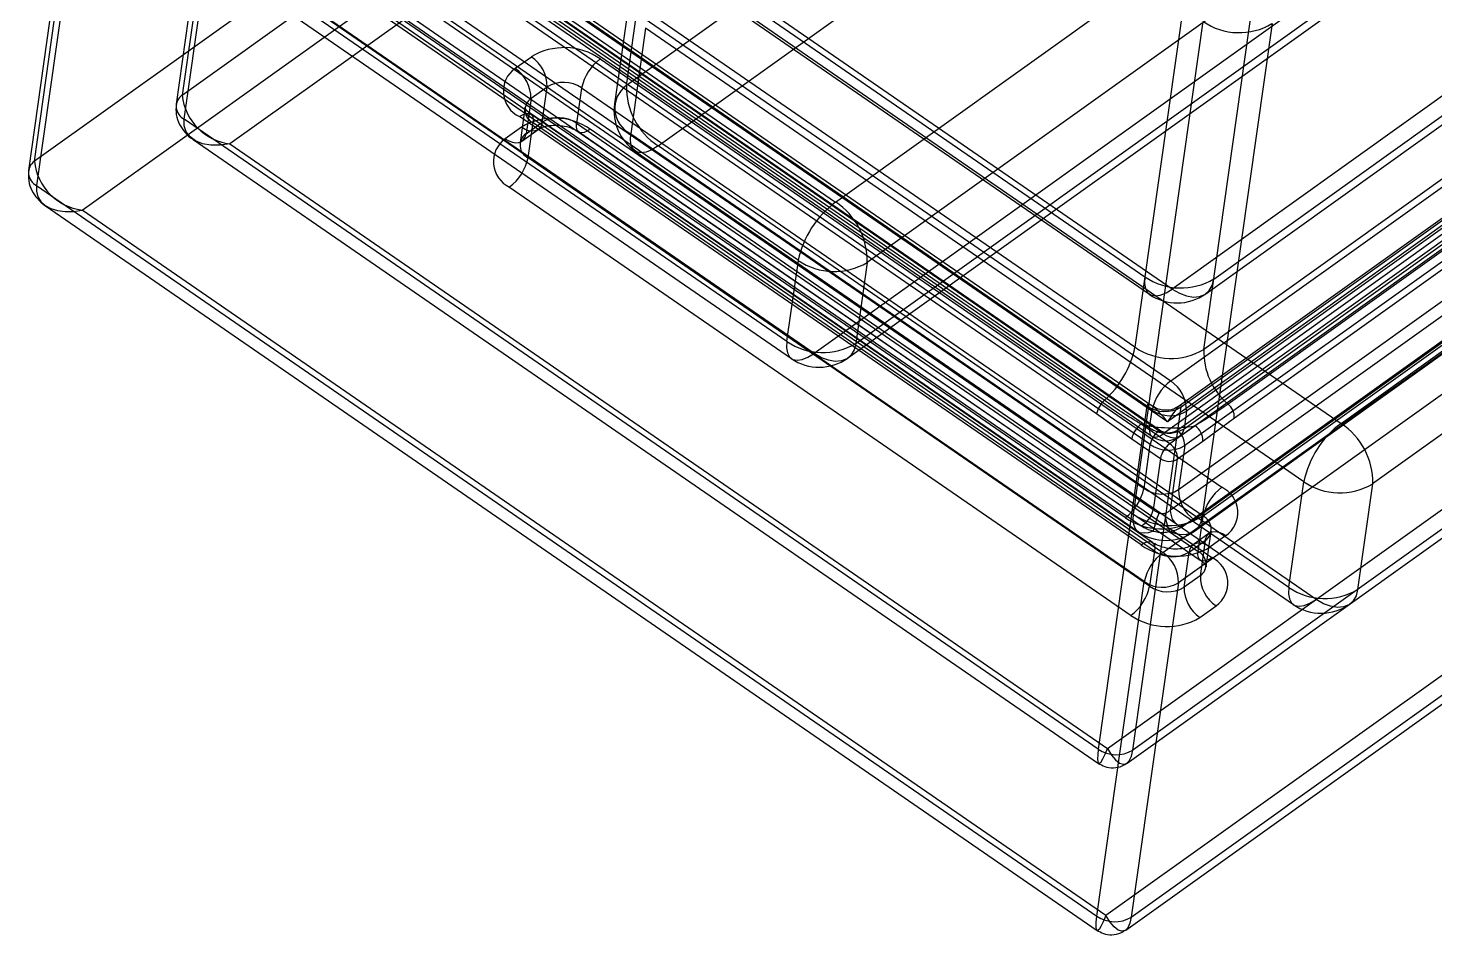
# Model space of a CAD drawing. Header units: inches. Extents: x -1.33 to 1.18, y -0.89 to 1.54.
# Drawn here: x -1.335 to -0.206, y -0.895 to -0.167 of the extents above; entities that cross this region are included whole.
import ezdxf

# ---------------------------------------------------------------- set-up
doc = ezdxf.new("R2010")
doc.units = ezdxf.units.IN
doc.header["$MEASUREMENT"] = 0

msp = doc.modelspace()

# ---------------------------------------------------------------- linework, layer by layer
at = {"color": 7, "linetype": 'Continuous', "lineweight": 25}
for p, q in [((0.2003, 0.8195), (-1.3299, -0.2738)), ((-1.2113, -0.2207), (0.2151, 0.7985)), ((-1.2916, -0.313), (0.2127, 0.7617)), ((0.2275, 0.7407), (-1.173, -0.2599)), ((-0.3832, -0.3683), (0.9913, 0.6138)), ((0.9579, 0.6058), (-0.4166, -0.3763)), ((-0.3897, -0.3801), (0.9848, 0.602)), ((-0.4178, -0.45), (1.0035, 0.5654)), ((1.0092, 0.5759), (-0.3912, -0.4248)), ((1.0449, 0.5641), (-0.4204, -0.4828)), ((-0.4129, -0.4898), (1.055, 0.559)), ((1.0217, 0.5532), (-0.4106, -0.47)), ((-0.4093, -0.4709), (1.0171, 0.5482)), ((1.0614, 0.5468), (-0.4065, -0.5019)), ((1.0161, 0.5411), (-0.4051, -0.4743)), ((1.0288, 0.532), (-0.3716, -0.4686)), ((0.9975, 0.523), (-0.4238, -0.4924)), ((-0.4103, -0.4943), (1.0109, 0.5211)), ((-0.4071, -0.4884), (1.0142, 0.527)), ((-0.3667, -0.4796), (1.0337, 0.5211)), ((1.0731, 0.5116), (-0.418, -0.5539)), ((-0.4115, -0.5372), (1.0564, 0.5115)), ((-0.3924, -0.5588), (1.1118, 0.516)), ((-0.4241, -0.5877), (1.1061, 0.5055)), ((-0.4092, -0.5673), (1.082, 0.4982)), ((-0.3988, -0.5706), (1.1053, 0.5042)), ((0.1309, 0.4912), (-0.8547, -0.213)), ((1.0691, 0.4873), (-0.3989, -0.5615)), ((1.1187, 0.4813), (-0.4114, -0.612)), ((-0.8293, -0.2614), (0.1562, 0.4427)), ((-0.281, -0.4841), (0.9519, 0.3967)), ((0.9782, 0.2728), (-0.4482, -0.7463)), ((-0.4686, -0.7451), (0.9319, 0.2555)), ((-0.4528, -0.7568), (0.9698, 0.2596)), ((-0.4494, -0.8803), (1.0808, 0.2129)), ((-0.6868, -0.3065), (0.0134, 0.1938)), ((1.0345, 0.1956), (-0.4698, -0.8791)), ((-0.4539, -0.8908), (1.0724, 0.1997)), ((0.7299, 0.1715), (-0.2557, -0.5326)), ((0.0388, 0.1453), (-0.6614, -0.355)), ((-1.1136, 0.0984), (-0.4385, -0.3666)), ((-1.11, 0.0845), (-0.4349, -0.3805)), ((-0.4166, -0.3763), (-1.0916, 0.0887)), ((-0.6706, -0.4199), (0.0296, 0.0804)), ((-0.0037, 0.0723), (-0.704, -0.428)), ((-0.6771, -0.4317), (0.0232, 0.0685)), ((-0.4465, -0.4231), (-1.1509, 0.0621)), ((-1.1772, 0.0474), (-1.2161, -0.228)), ((-1.1724, 0.0547), (-1.2113, -0.2207)), ((-1.2074, 0.0484), (-0.4267, -0.4894)), ((-0.4204, -0.4828), (-1.1982, 0.053)), ((-1.1456, 0.0514), (-0.4178, -0.45)), ((-0.4342, -0.5011), (-1.2149, 0.0367)), ((-1.2096, -0.24), (-1.1707, 0.0354)), ((-0.4326, -0.4702), (-1.1768, 0.0425)), ((-1.1707, 0.0354), (-0.4369, -0.4701)), ((-0.4327, -0.4734), (-1.1606, 0.028)), ((-0.4711, -0.4656), (-1.1756, 0.0196)), ((-1.1626, 0.0138), (-0.4347, -0.4876)), ((-1.2695, 0.009), (-0.4476, -0.5571)), ((-0.4319, -0.5535), (-1.239, 0.0025)), ((-1.2199, 0.0014), (-0.4392, -0.5364)), ((-1.1817, 0.009), (-0.4773, -0.4762)), ((-1.1608, 0.0069), (-0.4329, -0.4945)), ((-0.4238, -0.4924), (-1.1516, 0.009)), ((-1.1358, 0.0028), (-0.6868, -0.3065)), ((-1.3299, -0.2738), (-1.2919, -0.0054)), ((-1.2753, -0.0014), (-0.4241, -0.5877)), ((-1.2659, -0.0049), (-0.444, -0.571)), ((-1.2486, -0.0103), (-0.4415, -0.5663)), ((-1.2967, -0.0128), (-1.3347, -0.2811)), ((-0.4541, -0.5598), (-1.2349, -0.022)), ((-1.2902, -0.0248), (-1.3282, -0.2932)), ((-0.4391, -0.6111), (-1.2902, -0.0248)), ((-0.7167, -0.3533), (-1.1658, -0.0439)), ((-1.175, -0.1089), (-0.7259, -0.4182)), ((-1.1714, -0.1228), (-0.7223, -0.4321)), ((-0.704, -0.428), (-1.153, -0.1186)), ((-0.8093, -0.1202), (-0.281, -0.4841)), ((-0.8547, -0.213), (-0.8427, -0.1282)), ((-0.8523, -0.1429), (-0.8643, -0.2277)), ((-0.4065, -0.1406), (-0.4465, -0.4231)), ((-0.3912, -0.4248), (-0.3513, -0.1423)), ((-0.8393, -0.167), (-0.8512, -0.2517)), ((-0.311, -0.5309), (-0.8393, -0.167)), ((-0.4476, -0.5571), (-0.3917, -0.1616)), ((-0.3364, -0.1633), (-0.3924, -0.5588)), ((-0.944, -0.1992), (-0.931, -0.19)), ((-0.8758, -0.1917), (-0.3768, -0.5354)), ((-0.9184, -0.2142), (-0.9313, -0.2235)), ((-0.9224, -0.2424), (-0.9184, -0.2142)), ((-0.9313, -0.2235), (-0.9353, -0.2517)), ((-0.8907, -0.215), (-0.8947, -0.2433)), ((-0.3918, -0.5587), (-0.8907, -0.215)), ((-0.9362, -0.2308), (-0.9401, -0.2591)), ((-0.4325, -0.5796), (-0.9314, -0.2359)), ((-0.4759, -0.7455), (-1.2096, -0.24)), ((-0.939, -0.2465), (-0.952, -0.2557)), ((-0.4416, -0.5817), (-0.9406, -0.238)), ((-0.9386, -0.2576), (-0.9256, -0.2484)), ((-0.9353, -0.2517), (-0.9224, -0.2424)), ((-0.9336, -0.2711), (-0.9296, -0.2428)), ((-0.9296, -0.2428), (-0.4307, -0.5865)), ((-0.8947, -0.2433), (-0.3958, -0.587)), ((-0.3848, -0.5919), (-0.8838, -0.2481)), ((-1.2025, -0.2563), (-0.4758, -0.757)), ((-0.8929, -0.2502), (-0.394, -0.5939)), ((-0.8512, -0.2517), (-0.3229, -0.6156)), ((-1.173, -0.2599), (-0.4686, -0.7451)), ((-0.8476, -0.2656), (-0.3193, -0.6295)), ((-0.301, -0.6254), (-0.8293, -0.2614)), ((-0.4347, -0.6148), (-0.9336, -0.2711)), ((-1.3282, -0.2932), (-0.477, -0.8795)), ((-0.9486, -0.2945), (-0.4496, -0.6382)), ((-1.3211, -0.3095), (-0.4769, -0.891)), ((-0.4698, -0.8791), (-1.2916, -0.313)), ((-0.7259, -0.4182), (-0.7167, -0.3533)), ((-0.6614, -0.355), (-0.6706, -0.4199)), ((-0.4369, -0.4701), (-0.4759, -0.7455)), ((-0.4482, -0.7463), (-0.4093, -0.4709)), ((-0.4347, -0.4876), (-0.4327, -0.4734)), ((-0.4051, -0.4743), (-0.4071, -0.4884)), ((-0.4773, -0.4762), (-0.449, -0.4965)), ((-0.4186, -0.5006), (-0.4415, -0.4848)), ((-0.392, -0.4983), (-0.3667, -0.4796)), ((-0.449, -0.4965), (-0.426, -0.5123)), ((-0.3983, -0.4861), (-0.4186, -0.5006)), ((-0.4392, -0.5364), (-0.4342, -0.5011)), ((-0.4122, -0.5127), (-0.392, -0.4983)), ((-0.4065, -0.5019), (-0.4115, -0.5372)), ((-0.426, -0.5123), (-0.4319, -0.5535)), ((-0.418, -0.5539), (-0.4122, -0.5127)), ((-0.3229, -0.6156), (-0.311, -0.5309)), ((-0.2557, -0.5326), (-0.2677, -0.6173)), ((-0.3958, -0.587), (-0.3918, -0.5587)), ((-0.3868, -0.5722), (-0.3998, -0.5815)), ((-0.3892, -0.599), (-0.3853, -0.5708)), ((-0.3734, -0.5741), (-0.3864, -0.5834)), ((-0.4307, -0.5865), (-0.4347, -0.6148)), ((-0.403, -0.5874), (-0.3901, -0.5781)), ((-0.3901, -0.5781), (-0.3941, -0.6064)), ((-0.407, -0.6156), (-0.403, -0.5874)), ((-0.3941, -0.6064), (-0.407, -0.6156)), ((-0.477, -0.8795), (-0.4391, -0.6111)), ((-0.4114, -0.612), (-0.4494, -0.8803)), ((-0.3944, -0.6399), (-0.3814, -0.6306))]:
    msp.add_line(p, q, dxfattribs=at)
at = {"color": 7, "linetype": 'Continuous', "lineweight": 25, "flags": 128}
for points in [[(-0.9406, -0.238), (-0.9381, -0.2364), (-0.9358, -0.2355), (-0.9337, -0.2352), (-0.932, -0.2356), (-0.9307, -0.2366), (-0.9299, -0.2381), (-0.9295, -0.2403), (-0.9296, -0.2428)], [(-1.173, -0.2599), (-1.1808, -0.261), (-1.1882, -0.2609), (-1.1949, -0.2598), (-1.2005, -0.2575), (-1.205, -0.2543), (-1.2081, -0.2502), (-1.2096, -0.2454), (-1.2096, -0.24)], [(-0.9224, -0.2424), (-0.923, -0.245), (-0.9242, -0.2471), (-0.9259, -0.2486), (-0.9281, -0.2495), (-0.9305, -0.2497), (-0.9333, -0.2493), (-0.9361, -0.2482), (-0.939, -0.2465)], [(-0.8838, -0.2481), (-0.8862, -0.2497), (-0.8886, -0.2506), (-0.8906, -0.2509), (-0.8923, -0.2506), (-0.8936, -0.2496), (-0.8945, -0.248), (-0.8949, -0.2459), (-0.8947, -0.2433)], [(-0.952, -0.2557), (-0.9491, -0.2574), (-0.9462, -0.2585), (-0.9435, -0.259), (-0.941, -0.2587), (-0.9389, -0.2579), (-0.9372, -0.2563), (-0.936, -0.2543), (-0.9353, -0.2517)], [(-0.8293, -0.2614), (-0.8343, -0.2645), (-0.8389, -0.2664), (-0.843, -0.267), (-0.8465, -0.2663), (-0.8491, -0.2643), (-0.8508, -0.2611), (-0.8515, -0.2569), (-0.8512, -0.2517)], [(-1.3282, -0.2932), (-1.3283, -0.2979), (-1.3271, -0.3023), (-1.3247, -0.3061), (-1.3212, -0.3093), (-1.3167, -0.3118), (-1.3113, -0.3134), (-1.3052, -0.3142), (-1.2986, -0.314), (-1.2916, -0.313)], [(-0.4385, -0.3666), (-0.4388, -0.3718), (-0.438, -0.376), (-0.4363, -0.3792), (-0.4337, -0.3811), (-0.4303, -0.3819), (-0.4262, -0.3813), (-0.4215, -0.3794), (-0.4166, -0.3763)], [(-0.4166, -0.3763), (-0.4108, -0.3797), (-0.405, -0.3819), (-0.3996, -0.3828), (-0.3946, -0.3823), (-0.3904, -0.3806), (-0.387, -0.3776), (-0.3846, -0.3734), (-0.3832, -0.3683)], [(-0.7259, -0.4182), (-0.7262, -0.4234), (-0.7255, -0.4276), (-0.7238, -0.4308), (-0.7211, -0.4328), (-0.7177, -0.4335), (-0.7136, -0.4329), (-0.709, -0.431), (-0.704, -0.428)], [(-0.6706, -0.4199), (-0.672, -0.4251), (-0.6744, -0.4292), (-0.6778, -0.4322), (-0.682, -0.434), (-0.687, -0.4344), (-0.6924, -0.4335), (-0.6982, -0.4314), (-0.704, -0.428)], [(-0.4204, -0.4828), (-0.4234, -0.4791), (-0.4264, -0.4758), (-0.4292, -0.473), (-0.4317, -0.4709), (-0.4337, -0.4695), (-0.4354, -0.4689), (-0.4364, -0.4691), (-0.4369, -0.4701)], [(-0.4093, -0.4709), (-0.4093, -0.47), (-0.4097, -0.4697), (-0.4104, -0.4699), (-0.4115, -0.4708), (-0.4128, -0.4723), (-0.4145, -0.4743), (-0.4163, -0.4768), (-0.4183, -0.4796), (-0.4204, -0.4828)], [(-0.4347, -0.4876), (-0.4349, -0.4901), (-0.4345, -0.4923), (-0.4336, -0.4938), (-0.4323, -0.4948), (-0.4306, -0.4952), (-0.4286, -0.4949), (-0.4262, -0.494), (-0.4238, -0.4924)], [(-0.4238, -0.4924), (-0.4209, -0.4941), (-0.418, -0.4952), (-0.4153, -0.4957), (-0.4128, -0.4954), (-0.4107, -0.4945), (-0.409, -0.493), (-0.4078, -0.491), (-0.4071, -0.4884)], [(-0.4319, -0.5705), (-0.4358, -0.5719), (-0.4392, -0.5723), (-0.4422, -0.5719), (-0.4446, -0.5705), (-0.4464, -0.5683), (-0.4475, -0.5653), (-0.4479, -0.5615), (-0.4476, -0.5571)], [(-0.4184, -0.5709), (-0.4136, -0.5725), (-0.409, -0.5733), (-0.4048, -0.573), (-0.401, -0.5719), (-0.3978, -0.5698), (-0.3952, -0.5669), (-0.3934, -0.5632), (-0.3924, -0.5588)], [(-0.3901, -0.5781), (-0.3894, -0.5756), (-0.3882, -0.5735), (-0.3865, -0.572), (-0.3844, -0.5711), (-0.3819, -0.5709), (-0.3792, -0.5713), (-0.3763, -0.5724), (-0.3734, -0.5741)], [(-0.4416, -0.5817), (-0.4392, -0.5801), (-0.4368, -0.5792), (-0.4348, -0.5789), (-0.4331, -0.5793), (-0.4318, -0.5803), (-0.4309, -0.5818), (-0.4305, -0.584), (-0.4307, -0.5865)], [(-0.3864, -0.5834), (-0.3893, -0.5817), (-0.3921, -0.5806), (-0.3949, -0.5801), (-0.3973, -0.5804), (-0.3995, -0.5812), (-0.4012, -0.5828), (-0.4024, -0.5848), (-0.403, -0.5874)], [(-0.3848, -0.5919), (-0.3873, -0.5934), (-0.3896, -0.5943), (-0.3917, -0.5946), (-0.3934, -0.5943), (-0.3947, -0.5933), (-0.3955, -0.5917), (-0.3959, -0.5896), (-0.3958, -0.587)], [(-0.3229, -0.6156), (-0.3232, -0.6208), (-0.3225, -0.625), (-0.3208, -0.6282), (-0.3182, -0.6302), (-0.3147, -0.6309), (-0.3106, -0.6303), (-0.306, -0.6284), (-0.301, -0.6254)], [(-0.2677, -0.6173), (-0.269, -0.6224), (-0.2714, -0.6266), (-0.2748, -0.6296), (-0.2791, -0.6314), (-0.284, -0.6318), (-0.2895, -0.6309), (-0.2952, -0.6288), (-0.301, -0.6254)], [(-0.4759, -0.7455), (-0.4764, -0.75), (-0.4766, -0.7534), (-0.4764, -0.7558), (-0.4758, -0.7569), (-0.4749, -0.7569), (-0.4737, -0.7556), (-0.4722, -0.7532), (-0.4705, -0.7496), (-0.4686, -0.7451)], [(-0.4686, -0.7451), (-0.4653, -0.7503), (-0.462, -0.7542), (-0.4588, -0.7567), (-0.4558, -0.7577), (-0.4532, -0.7571), (-0.451, -0.7549), (-0.4493, -0.7513), (-0.4482, -0.7463)], [(-0.4698, -0.8791), (-0.4719, -0.8841), (-0.4738, -0.8879), (-0.4753, -0.8902), (-0.4766, -0.8911), (-0.4773, -0.8903), (-0.4777, -0.8881), (-0.4776, -0.8844), (-0.477, -0.8795)], [(-0.4494, -0.8803), (-0.4505, -0.8853), (-0.4522, -0.8889), (-0.4544, -0.891), (-0.457, -0.8917), (-0.46, -0.8907), (-0.4632, -0.8882), (-0.4665, -0.8843), (-0.4698, -0.8791)]]:
    msp.add_lwpolyline(points, dxfattribs=at)
at = {"color": 7, "linetype": 'Continuous', "lineweight": 25}
for centre, radius, start, end in [((-0.3628, -0.1195), 0.0511, 235.5231, 300.9822), ((-0.9047, -0.2338), 0.0512, 55.5213, 120.9799), ((-0.9467, -0.2136), 0.0283, 358.7637, 56.4706), ((-0.8521, -0.2233), 0.0395, 126.836, 167.9382), ((-0.931, -0.2176), 0.0225, 125.3344, 244.7393), ((-0.9597, -0.2229), 0.0283, 358.7637, 56.4706), ((-0.9052, -0.2361), 0.0256, 55.5213, 120.9799), ((-0.8416, -0.2313), 0.0225, 125.3344, 244.7393), ((-0.798, -0.2142), 0.0567, 178.7637, 236.4706), ((-1.2048, -0.2298), 0.0113, 125.3344, 244.7393), ((-1.1673, -0.216), 0.0443, 186.0817, 262.6213), ((-0.9248, -0.2327), 0.0113, 125.3344, 244.7393), ((-0.8253, -0.2332), 0.0394, 171.9506, 235.4386), ((-0.9127, -0.2903), 0.0512, 55.5213, 120.9799), ((-0.9092, -0.2644), 0.0256, 55.5213, 120.9799), ((-0.939, -0.2741), 0.0225, 125.3344, 244.7393), ((-0.9288, -0.2609), 0.0113, 125.3344, 244.7393), ((-1.3234, -0.283), 0.0113, 125.3344, 244.7393), ((-1.2862, -0.2694), 0.0439, 185.7249, 262.9781), ((-0.9723, -0.2628), 0.0395, 306.836, 347.9382), ((-0.6394, -0.3698), 0.0791, 126.836, 167.9382), ((-0.7181, -0.3537), 0.0567, 358.7637, 56.4706), ((-0.6878, -0.3111), 0.0512, 235.5213, 300.9799), ((-0.4095, -0.3244), 0.0511, 235.5231, 300.9822), ((-0.4126, -0.3481), 0.0394, 235.441, 305.5474), ((-0.697, -0.3761), 0.0512, 235.5213, 300.9799), ((-0.5241, -0.4065), 0.0794, 311.8499, 347.9017), ((-0.4175, -0.3809), 0.0511, 235.5231, 300.9822), ((-0.336, -0.4265), 0.0552, 178.2551, 229.8405), ((-0.7, -0.3997), 0.0394, 235.4386, 305.5443), ((-0.3941, -0.4817), 0.0395, 126.836, 167.9382), ((-0.4334, -0.4737), 0.0283, 358.7637, 56.4706), ((-0.4579, -0.4804), 0.0198, 131.8499, 167.9017), ((-0.4224, -0.449), 0.0256, 235.5213, 300.9799), ((-0.4182, -0.4524), 0.0256, 235.5213, 300.9799), ((-0.3805, -0.4792), 0.0138, 358.2551, 49.8405), ((-0.4297, -0.5006), 0.0198, 126.8392, 167.9387), ((-0.4166, -0.377), 0.1107, 256.9901, 279.5152), ((-0.2336, -0.5474), 0.0791, 126.836, 167.9382), ((-0.3123, -0.5314), 0.0567, 358.7637, 56.4706), ((-0.4202, -0.4665), 0.0256, 235.5213, 300.9799), ((-0.4148, -0.5052), 0.0198, 126.836, 167.9382), ((-0.4218, -0.4783), 0.0197, 235.4386, 305.5443), ((-0.4195, -0.4788), 0.0128, 235.5213, 300.9799), ((-0.4207, -0.5016), 0.0142, 358.7637, 56.4706), ((-0.4061, -0.4979), 0.0142, 358.7641, 56.4734), ((-0.4197, -0.48), 0.0256, 235.5213, 300.9799), ((-0.4067, -0.5164), 0.0198, 126.8392, 167.9387), ((-0.4264, -0.5124), 0.0142, 358.7641, 56.4734), ((-0.4188, -0.5018), 0.0128, 235.5231, 300.9822), ((-0.4779, -0.5281), 0.0395, 306.836, 347.9382), ((-0.4247, -0.5153), 0.0256, 235.5213, 300.9799), ((-0.3832, -0.5378), 0.0283, 178.7637, 236.4706), ((-0.3531, -0.567), 0.0395, 126.836, 167.9382), ((-0.3864, -0.5557), 0.0225, 305.3344, 64.7393), ((-0.282, -0.4887), 0.0512, 235.5213, 300.9799), ((-0.4252, -0.5176), 0.0512, 235.5213, 300.9799), ((-0.4187, -0.5149), 0.0511, 235.5231, 300.9822), ((-0.4499, -0.55), 0.0183, 297.3268, 349.1622), ((0.1576, -0.7451), 0.6148, 162.0833, 163.4997), ((-0.3851, -0.5541), 0.0373, 183.0816, 206.7459), ((-0.404, -0.5542), 0.0141, 178.6024, 248.2488), ((-0.3966, -0.5689), 0.0113, 305.3344, 64.7393), ((-0.4217, -0.5386), 0.0394, 235.441, 305.5474), ((-0.4127, -0.5395), 0.0512, 235.5213, 300.9799), ((-0.4162, -0.5655), 0.0256, 235.5213, 300.9799), ((-0.4006, -0.5972), 0.0113, 305.3344, 64.7393), ((-0.4004, -0.6194), 0.0395, 126.836, 167.9382), ((-0.4398, -0.6114), 0.0283, 358.7637, 56.4706), ((-0.3944, -0.6122), 0.0225, 305.3344, 64.7393), ((-0.3657, -0.607), 0.0283, 178.7637, 236.4706), ((-0.4733, -0.6065), 0.0395, 306.836, 347.9382), ((-0.4246, -0.59), 0.0256, 235.5213, 300.9799), ((-0.4202, -0.5937), 0.0256, 235.5213, 300.9799), ((-0.3787, -0.6162), 0.0283, 178.7637, 236.4706), ((-0.294, -0.5735), 0.0512, 235.5213, 300.9799), ((-0.297, -0.5971), 0.0394, 235.4386, 305.5443), ((-0.4207, -0.596), 0.0512, 235.5213, 300.9799), ((-0.4614, -0.7244), 0.0256, 235.5213, 300.9799), ((-0.4625, -0.8584), 0.0256, 235.5213, 300.9799)]:
    msp.add_arc(centre, radius, start, end, dxfattribs=at)
for points, knots in [([(-1.2161, -0.228), (-1.2163, -0.2308), (-1.2166, -0.2364), (-1.2138, -0.2443), (-1.2091, -0.2509), (-1.2049, -0.255), (-1.202, -0.2566), (-1.2016, -0.2568)], [0, 0, 0, 0, 0.2442304, 0.4848429, 0.7161802, 0.956095, 1, 1, 1, 1]), ([(-0.9314, -0.2359), (-0.9321, -0.2354), (-0.9341, -0.2339), (-0.9359, -0.2316), (-0.9362, -0.2304), (-0.9362, -0.2307), (-0.9362, -0.2308)], [0, 0, 0, 0, 0.138957, 0.411999, 0.710596, 1, 1, 1, 1]), ([(-0.9256, -0.2484), (-0.9251, -0.248), (-0.9237, -0.2471), (-0.9197, -0.2456), (-0.9133, -0.2446), (-0.906, -0.245), (-0.8991, -0.2468), (-0.8949, -0.2489), (-0.8932, -0.25), (-0.8929, -0.2502)], [0, 0, 0, 0, 0.087413, 0.258942, 0.433304, 0.61413, 0.797007, 0.966763, 1, 1, 1, 1]), ([(-0.9402, -0.2591), (-0.9402, -0.2591), (-0.9402, -0.2592), (-0.9405, -0.2594), (-0.9392, -0.2582), (-0.9386, -0.2576)], [0, 0, 0, 0, 0.072251, 0.581969, 1, 1, 1, 1]), ([(-1.3347, -0.2811), (-1.3348, -0.2839), (-1.3351, -0.2895), (-1.3323, -0.2974), (-1.3277, -0.304), (-1.3234, -0.3082), (-1.3205, -0.3097), (-1.32, -0.31)], [0, 0, 0, 0, 0.2427756, 0.4819547, 0.7119139, 0.9503996, 1, 1, 1, 1]), ([(-0.4415, -0.4848), (-0.4467, -0.4816), (-0.4569, -0.4754), (-0.4665, -0.4688), (-0.4711, -0.4656)], [0, 0, 0, 0, 0.5156596, 1, 1, 1, 1]), ([(-0.4107, -0.47), (-0.4124, -0.471), (-0.416, -0.4732), (-0.4227, -0.4739), (-0.4284, -0.4728), (-0.4312, -0.4709), (-0.432, -0.4704)], [0, 0, 0, 0, 0.255375, 0.556308, 0.860343, 1, 1, 1, 1]), ([(-0.3716, -0.4686), (-0.3761, -0.4717), (-0.3846, -0.4778), (-0.3938, -0.4834), (-0.3983, -0.4861)], [0, 0, 0, 0, 0.515784, 1, 1, 1, 1]), ([(-0.4274, -0.556), (-0.428, -0.5557), (-0.4296, -0.555), (-0.431, -0.554), (-0.4319, -0.5535)], [0, 0, 0, 0, 0.376896, 1, 1, 1, 1]), ([(-0.4274, -0.556), (-0.4272, -0.556), (-0.4263, -0.5564), (-0.4245, -0.5567), (-0.4231, -0.5563), (-0.4224, -0.5561)], [0, 0, 0, 0, 0.112353, 0.581868, 1, 1, 1, 1]), ([(-0.4224, -0.5561), (-0.4217, -0.5559), (-0.4201, -0.5553), (-0.4188, -0.5544), (-0.418, -0.5539)], [0, 0, 0, 0, 0.376896, 1, 1, 1, 1]), ([(-0.4415, -0.5663), (-0.44, -0.5672), (-0.4382, -0.5683), (-0.4349, -0.5696), (-0.4332, -0.5701), (-0.4319, -0.5705)], [0, 0, 0, 0, 0.499529, 0.614631, 1, 1, 1, 1]), ([(-0.4319, -0.5705), (-0.4293, -0.5711), (-0.4247, -0.5721), (-0.4203, -0.5712), (-0.4184, -0.5709)], [0, 0, 0, 0, 0.581987, 1, 1, 1, 1]), ([(-0.4184, -0.5709), (-0.4171, -0.5706), (-0.4142, -0.57), (-0.4111, -0.5685), (-0.4096, -0.5675), (-0.4092, -0.5673)], [0, 0, 0, 0, 0.38511, 0.850633, 1, 1, 1, 1]), ([(-0.3852, -0.5707), (-0.3852, -0.5707), (-0.3852, -0.5707), (-0.3849, -0.5704), (-0.3862, -0.5717), (-0.3868, -0.5722)], [0, 0, 0, 0, 0.072251, 0.581969, 1, 1, 1, 1]), ([(-0.3998, -0.5815), (-0.4003, -0.5818), (-0.4017, -0.5827), (-0.4057, -0.5843), (-0.4121, -0.5852), (-0.4194, -0.5848), (-0.4263, -0.583), (-0.4305, -0.5809), (-0.4322, -0.5798), (-0.4325, -0.5796)], [0, 0, 0, 0, 0.087413, 0.258942, 0.433304, 0.61413, 0.797007, 0.966763, 1, 1, 1, 1]), ([(-0.394, -0.5939), (-0.3933, -0.5944), (-0.3913, -0.5959), (-0.3895, -0.5982), (-0.3892, -0.5994), (-0.3892, -0.5991), (-0.3892, -0.599)], [0, 0, 0, 0, 0.138957, 0.411999, 0.710596, 1, 1, 1, 1]), ([(-0.476, -0.7567), (-0.4743, -0.7578), (-0.4706, -0.76), (-0.4637, -0.7609), (-0.4573, -0.7597), (-0.454, -0.7574), (-0.4527, -0.7566)], [0, 0, 0, 0, 0.241183, 0.52119, 0.811696, 1, 1, 1, 1]), ([(-0.4771, -0.8907), (-0.4754, -0.8918), (-0.4717, -0.894), (-0.4648, -0.8949), (-0.4584, -0.8936), (-0.4551, -0.8914), (-0.4537, -0.8905)], [0, 0, 0, 0, 0.2390687, 0.5175874, 0.806549, 1, 1, 1, 1])]:
    msp.add_open_spline(points, degree=3, knots=knots, dxfattribs=at)

doc.saveas('drawing.dxf')
